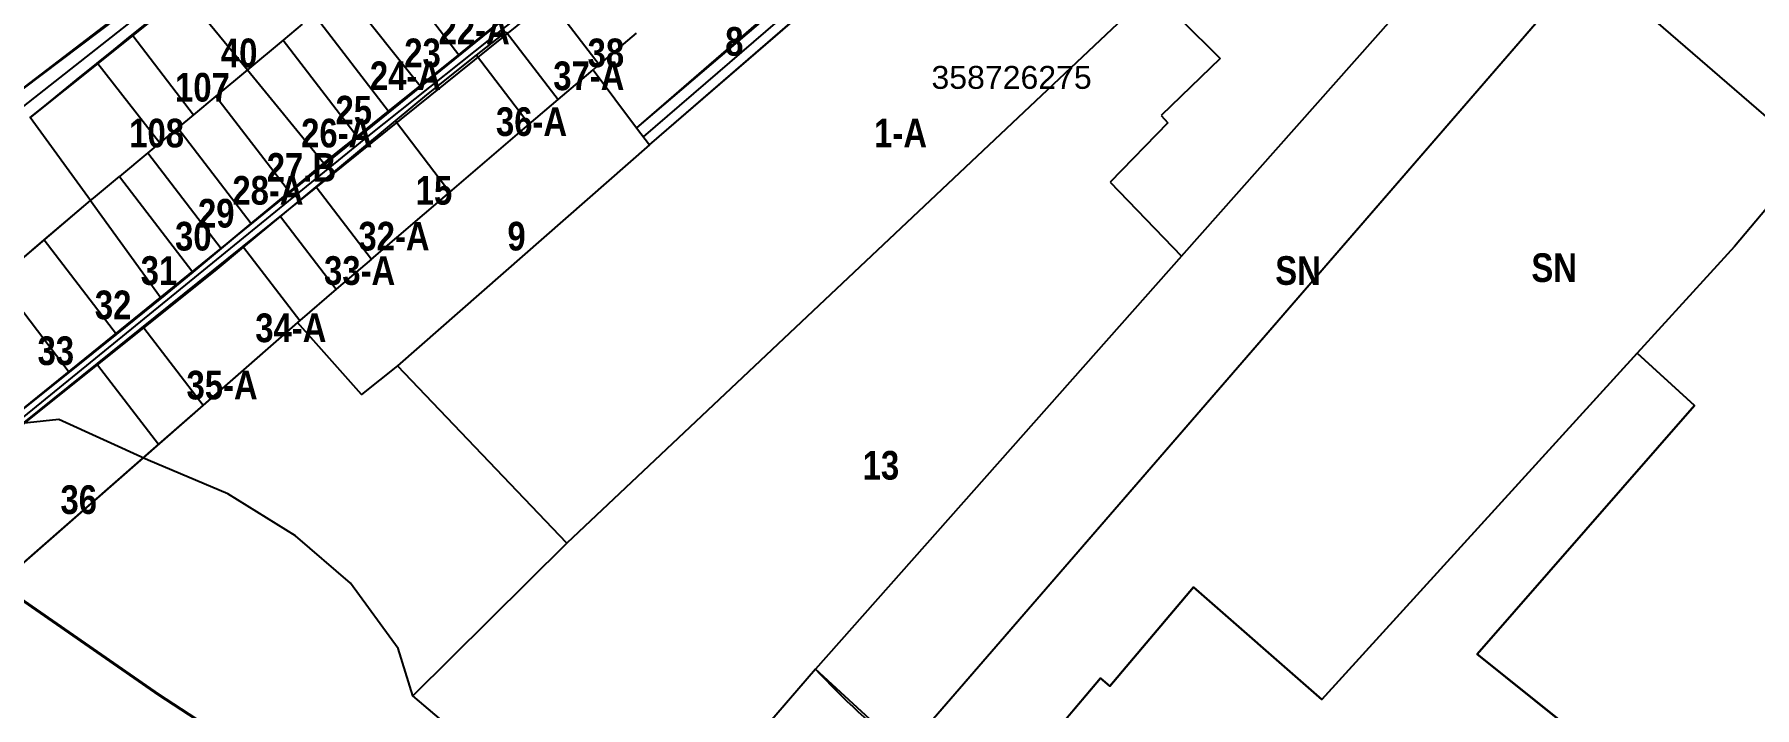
# Model space of a CAD drawing. Extents: x 199665 to 201826, y 4836581 to 4838476.
# Drawn here: x 199740.1 to 199890.2, y 4837228 to 4837286.8 of the extents above; entities that cross this region are included whole.
import ezdxf
from ezdxf.enums import TextEntityAlignment as Align

# ---------------------------------------------------------------- set-up
doc = ezdxf.new("R2010")
doc.units = 0
doc.header["$LTSCALE"] = 1.5
doc.header["$MEASUREMENT"] = 0
for name, color, linetype in [('CD-MALHA-LOTES', 40, 'CONTINUOUS'), ('CD_TXT_QUADRA', 7, 'CONTINUOUS'), ('HD-CURSO-PERENE', 170, 'CONTINUOUS'), ('LM-LIM-SETOR-FISCAL', 7, 'CONTINUOUS'), ('RU-QUADRAS', 6, 'CONTINUOUS'), ('SV-EIXO-RUA-PAV', 20, 'CONTINUOUS'), ('SV-RUA-PAVIM-S-GUIA-C-GUIA', 7, 'CONTINUOUS'), ('Th_NmrPort', 1, 'CONTINUOUS')]:
    doc.layers.add(name, color=color, linetype=linetype)
doc.styles.add('MONOTXT', font='ARIAL.TTF', dxfattribs={"height": 0.2})
doc.styles.get("Standard").update_dxf_attribs({"font": 'swisscbo.ttf'})
doc.linetypes.add('Limite', pattern='A,20,-3,[130,ltypeshp.shx,S=6.35,R=0,X=0,Y=0],-3,20', length=46)

msp = doc.modelspace()

# ---------------------------------------------------------------- linework, layer by layer
at = {"layer": 'CD-MALHA-LOTES', "linetype": 'Continuous'}
for p, q in [((199840.25, 4837267.45), (199877.64, 4837309.65)), ((199793.81, 4837277.18), (199825.75, 4837304.77)), ((199758.93, 4837297.27), (199736.28, 4837279.93)), ((199770.62, 4837293.61), (199777.18, 4837285.04)), ((199840.09, 4837292.88), (199786.59, 4837242.39)), ((199875.44, 4837292.73), (199816.12, 4837224.22)), ((199748.72, 4837286.72), (199753.27, 4837290.37)), ((199753.27, 4837290.37), (199758.73, 4837283.71)), ((199767.13, 4837290.71), (199773.8, 4837282.33)), ((199784.99, 4837289.98), (199789.43, 4837284.19)), ((199806.05, 4837290.25), (199792.69, 4837278.67)), ((199895.18, 4837276.25), (199879.03, 4837290.23)), ((199763.52, 4837287.7), (199761.86, 4837286.32)), ((199764.56, 4837288.56), (199771.03, 4837280.11)), ((199780.5, 4837287.71), (199778.46, 4837286.07)), ((199840.16, 4837288.14), (199843.6, 4837284.71)), ((199745.67, 4837284.27), (199748.72, 4837286.72)), ((199748.72, 4837286.72), (199754.03, 4837279.8)), ((199761.86, 4837286.32), (199758.73, 4837283.71)), ((199761.86, 4837286.32), (199768.3, 4837277.91)), ((199778.46, 4837286.07), (199777.18, 4837285.04)), ((199778.71, 4837284.99), (199781.3, 4837287.04)), ((199781.3, 4837287.04), (199785.84, 4837281.13)), ((199792.65, 4837286.91), (199789.43, 4837284.19)), ((199739.78, 4837279.55), (199745.67, 4837284.27)), ((199745.67, 4837284.27), (199751.09, 4837277.35)), ((199777.18, 4837285.04), (199773.8, 4837282.33)), ((199774.39, 4837281.55), (199778.71, 4837284.99)), ((199778.71, 4837284.99), (199783.32, 4837278.97)), ((199843.6, 4837284.71), (199838.47, 4837279.72)), ((199758.73, 4837283.71), (199755.98, 4837281.43)), ((199758.73, 4837283.71), (199765.41, 4837275.56)), ((199787.36, 4837282.42), (199788.89, 4837283.72)), ((199789.43, 4837284.19), (199788.89, 4837283.72)), ((199788.89, 4837283.72), (199792.69, 4837278.67)), ((199755.98, 4837281.43), (199754.03, 4837279.8)), ((199755.98, 4837281.43), (199762.39, 4837273.06)), ((199773.8, 4837282.33), (199771.03, 4837280.11)), ((199771.64, 4837279.26), (199774.39, 4837281.55)), ((199785.84, 4837281.13), (199787.36, 4837282.42)), ((199754.03, 4837279.8), (199752.67, 4837278.66)), ((199771.03, 4837280.11), (199768.3, 4837277.91)), ((199783.32, 4837278.97), (199785.84, 4837281.13)), ((199745.04, 4837272.31), (199739.78, 4837279.55)), ((199752.67, 4837278.66), (199751.09, 4837277.35)), ((199752.67, 4837278.66), (199759.07, 4837270.3)), ((199764.73, 4837273.51), (199771.64, 4837279.26)), ((199771.64, 4837279.26), (199776.4, 4837273.05)), ((199776.4, 4837273.05), (199783.32, 4837278.97)), ((199792.69, 4837278.67), (199793.81, 4837277.18)), ((199839.05, 4837279.1), (199834.02, 4837273.9)), ((199838.47, 4837279.72), (199839.05, 4837279.1)), ((199751.09, 4837277.35), (199750.04, 4837276.48)), ((199768.3, 4837277.91), (199766.81, 4837276.71)), ((199793.81, 4837277.18), (199771.84, 4837257.88)), ((199750.04, 4837276.48), (199747.56, 4837274.42)), ((199750.04, 4837276.48), (199756.44, 4837268.12)), ((199765.41, 4837275.56), (199762.39, 4837273.06)), ((199766.81, 4837276.71), (199765.41, 4837275.56)), ((199895.18, 4837276.25), (199888.5, 4837268.3)), ((199745.29, 4837272.52), (199747.56, 4837274.42)), ((199747.56, 4837274.42), (199753.96, 4837266.07)), ((199834.02, 4837273.9), (199840.25, 4837267.45)), ((199741, 4837268.87), (199745.04, 4837272.31)), ((199745.04, 4837272.31), (199745.29, 4837272.52)), ((199745.04, 4837272.31), (199751.22, 4837263.8)), ((199762.39, 4837273.06), (199759.07, 4837270.3)), ((199761.61, 4837270.91), (199764.73, 4837273.51)), ((199764.73, 4837273.51), (199769.57, 4837267.2)), ((199769.57, 4837267.2), (199776.4, 4837273.05)), ((199758.4, 4837268.24), (199761.61, 4837270.91)), ((199761.61, 4837270.91), (199766.47, 4837264.56)), ((199759.07, 4837270.3), (199756.44, 4837268.12)), ((199736.98, 4837265.44), (199741, 4837268.87)), ((199741, 4837268.87), (199747.3, 4837260.64)), ((199756.44, 4837268.12), (199753.96, 4837266.07)), ((199755.93, 4837266.18), (199758.4, 4837268.24)), ((199758.4, 4837268.24), (199763.3, 4837261.85)), ((199888.5, 4837268.3), (199880.01, 4837258.98)), ((199769.57, 4837267.2), (199766.47, 4837264.56)), ((199840.25, 4837267.45), (199808.31, 4837231.4)), ((199736.98, 4837265.44), (199743.19, 4837257.33)), ((199749.69, 4837261.2), (199755.93, 4837266.18)), ((199753.96, 4837266.07), (199751.22, 4837263.8)), ((199751.22, 4837263.8), (199750.49, 4837263.2)), ((199766.47, 4837264.56), (199763.3, 4837261.85)), ((199750.49, 4837263.2), (199747.3, 4837260.64)), ((199763.3, 4837261.85), (199763.1, 4837261.67)), ((199747.3, 4837260.64), (199743.19, 4837257.33)), ((199745.65, 4837257.97), (199749.69, 4837261.2)), ((199749.69, 4837261.2), (199754.86, 4837254.45)), ((199763.1, 4837261.67), (199754.86, 4837254.45)), ((199768.69, 4837255.39), (199763.1, 4837261.67)), ((199880.01, 4837258.98), (199852.49, 4837228.74)), ((199884.99, 4837254.42), (199880.01, 4837258.98)), ((199727.92, 4837243.81), (199745.65, 4837257.97)), ((199743.19, 4837257.33), (199738.13, 4837253.27)), ((199745.65, 4837257.97), (199750.97, 4837251.04)), ((199771.84, 4837257.88), (199768.69, 4837255.39)), ((199786.59, 4837242.39), (199771.84, 4837257.88)), ((199754.86, 4837254.45), (199750.97, 4837251.04)), ((199866.03, 4837232.7), (199884.99, 4837254.42)), ((199750.97, 4837251.04), (199733.56, 4837235.77)), ((199773.18, 4837229.08), (199786.59, 4837242.39)), ((199841.28, 4837238.55), (199833.99, 4837229.91)), ((199852.49, 4837228.74), (199841.28, 4837238.55)), ((199886.23, 4837216.55), (199866.03, 4837232.7)), ((199808.31, 4837231.4), (199792.27, 4837212.8)), ((199816.12, 4837224.22), (199808.31, 4837231.4)), ((199833.16, 4837230.61), (199823.55, 4837219.23)), ((199833.99, 4837229.91), (199833.16, 4837230.61)), ((199792.27, 4837212.8), (199773.18, 4837229.08))]:
    msp.add_line(p, q, dxfattribs=at)
at = {"layer": 'HD-CURSO-PERENE'}
for p, q in [((199742.28, 4837253.18), (199735.55, 4837252.49)), ((199750.06, 4837249.65), (199742.28, 4837253.18)), ((199757.01, 4837246.7), (199750.06, 4837249.65)), ((199762.94, 4837243.05), (199757.01, 4837246.7)), ((199767.72, 4837238.91), (199762.94, 4837243.05)), ((199771.89, 4837233.21), (199767.72, 4837238.91)), ((199773.18, 4837229.08), (199771.89, 4837233.21))]:
    msp.add_line(p, q, dxfattribs=at)
at = {"layer": 'LM-LIM-SETOR-FISCAL', "linetype": 'Limite', "ltscale": 0.1, "const_width": 0.25}
msp.add_lwpolyline([(199927.32, 4837540.48), (199954.05, 4837517.76), (199922.3, 4837493.75), (199898.27, 4837475.85), (199869.06, 4837452.76), (199852.76, 4837439.57), (199828.21, 4837420.87), (199825.09, 4837424.8), (199820.56, 4837422.2), (199827.28, 4837413.19), (199664.78, 4837288.57), (199667.09, 4837286.59), (199683.35, 4837276.52), (199716.19, 4837253.33), (199750.96, 4837229.19), (199768.78, 4837217.56), (199787.07, 4837204.24), (199861, 4837164.59), (199908.88, 4837133.7)], dxfattribs=at)
at = {"layer": 'RU-QUADRAS', "color": 6, "linetype": 'Continuous'}
for points in [[(199730.18, 4837287.67), (199752.53, 4837305.7), (199751.02, 4837307.54), (199814.05, 4837354.65), (199824.94, 4837363.36), (199823.86, 4837364.6), (199832.75, 4837372.99), (199828.09, 4837378.53), (199846.69, 4837393.97), (199850.47, 4837389.79), (199851.48, 4837390.71), (199859.91, 4837381.39), (199852.91, 4837375.58), (199853.51, 4837374.96), (199831.24, 4837356.16), (199832.5, 4837354.65), (199803.08, 4837331.4), (199788.49, 4837321.05, -0.013404), (199736.28, 4837279.93)], [(199721.75, 4837252.45), (199745.04, 4837272.31), (199739.78, 4837279.55, -0.006886), (199833.95, 4837354.12), (199842.4, 4837363.65), (199857.52, 4837377.64), (199861.46, 4837372.73), (199862.34, 4837373.46), (199866.07, 4837369.99), (199851, 4837353.27), (199851.42, 4837352.91), (199840.84, 4837341.16), (199841.61, 4837340.23), (199835.42, 4837333.98), (199835.79, 4837333.55, -0.018992), (199805.82, 4837308.96), (199790.57, 4837295.82), (199727.24, 4837244.52)]]:
    msp.add_lwpolyline(points, format="xyb", close=True, dxfattribs=at)
at = {"layer": 'RU-QUADRAS', "linetype": 'Continuous'}
for points in [[(199856.92, 4837333.46), (199792.69, 4837278.67), (199793.81, 4837277.18), (199838.13, 4837315.57)], [(199727.92, 4837243.81), (199802.5, 4837303.88)]]:
    msp.add_lwpolyline(points, dxfattribs=at)
for points in [[(199892.32, 4837309.9), (199886.88, 4837304.14), (199888.27, 4837302.82, 0.058949), (199879.03, 4837290.23), (199875.44, 4837292.73), (199816.12, 4837224.22, 0.034781), (199823.55, 4837219.23), (199833.16, 4837230.61), (199833.99, 4837229.91), (199841.28, 4837238.55), (199852.49, 4837228.74), (199880.01, 4837258.98), (199884.99, 4837254.42), (199866.03, 4837232.7), (199886.23, 4837216.55), (199922.68, 4837259.07)], [(199875.44, 4837292.73), (199816.12, 4837224.22, -0.041248), (199808.31, 4837231.4), (199792.27, 4837212.8), (199773.18, 4837229.08), (199786.59, 4837242.39), (199771.84, 4837257.88), (199768.69, 4837255.39), (199763.1, 4837261.67), (199733.56, 4837235.77)]]:
    msp.add_lwpolyline(points, format="xyb", dxfattribs=at)
at = {"layer": 'SV-EIXO-RUA-PAV'}
for points in [[(199861.75, 4837382.07), (199853.83, 4837375.46), (199854.13, 4837375.1), (199849.26, 4837370.7), (199839.23, 4837361.51), (199832.9, 4837356.09), (199833.75, 4837355.13), (199831.01, 4837352.53), (199818.71, 4837342.95), (199808.16, 4837334.61), (199791.52, 4837322.05), (199766.4, 4837302), (199737.83, 4837279.47)], [(199868.23, 4837371.93), (199851.92, 4837352.54), (199844.39, 4837343.69), (199842.81, 4837341.48), (199844.11, 4837340.04), (199836.35, 4837332.94), (199822.67, 4837321.4), (199806.37, 4837308.17), (199795.16, 4837298.72), (199782.58, 4837288.55), (199769.35, 4837278.02), (199736.82, 4837251.52), (199727.43, 4837244.03)], [(199857.47, 4837332.88), (199838.16, 4837316.49), (199825.5, 4837305.65), (199793.26, 4837277.86)]]:
    msp.add_lwpolyline(points, dxfattribs=at)
at = {"layer": 'SV-RUA-PAVIM-S-GUIA-C-GUIA'}
for points in [[(199806.05, 4837290.25), (199792.69, 4837278.67), (199793.81, 4837277.18), (199825.75, 4837304.77)], [(199736.28, 4837279.93), (199758.93, 4837297.27)], [(199753.27, 4837290.37), (199748.72, 4837286.72), (199745.67, 4837284.27), (199739.78, 4837279.55)], [(199738.13, 4837253.27), (199743.19, 4837257.33), (199747.3, 4837260.64), (199750.49, 4837263.2), (199751.22, 4837263.8), (199753.96, 4837266.07), (199756.44, 4837268.12), (199759.07, 4837270.3), (199762.39, 4837273.06), (199765.41, 4837275.56), (199766.81, 4837276.71), (199768.3, 4837277.91), (199771.03, 4837280.11), (199773.8, 4837282.33), (199777.18, 4837285.04), (199778.46, 4837286.07), (199780.5, 4837287.71)], [(199727.92, 4837243.81), (199745.65, 4837257.97), (199749.69, 4837261.2), (199755.93, 4837266.18), (199758.4, 4837268.24), (199761.61, 4837270.91), (199764.73, 4837273.51), (199771.64, 4837279.26), (199774.39, 4837281.55), (199778.71, 4837284.99), (199781.3, 4837287.04)]]:
    msp.add_lwpolyline(points, dxfattribs=at)

# ---------------------------------------------------------------- texts
at = {"layer": 'CD_TXT_QUADRA', "color": 7, "linetype": 'Continuous', "style": 'MONOTXT'}
msp.add_text('358726275', height=2, dxfattribs=at).set_placement((199818.42, 4837282.06))
at = {"layer": 'Th_NmrPort', "color": 1}
for s, p in [('22-A', (199775.42, 4837287.2)), ('8', (199800.42, 4837286.2)), ('40', (199756.42, 4837285.2)), ('23', (199772.42, 4837285.2)), ('38', (199788.42, 4837285.2)), ('24-A', (199769.42, 4837283.2)), ('37-A', (199785.42, 4837283.2)), ('107', (199752.42, 4837282.2)), ('25', (199766.42, 4837280.2)), ('36-A', (199780.42, 4837279.2)), ('108', (199748.42, 4837278.2)), ('26-A', (199763.42, 4837278.2)), ('1-A', (199813.42, 4837278.2)), ('27.B', (199760.42, 4837275.2)), ('28-A', (199757.42, 4837273.2)), ('15', (199773.42, 4837273.2)), ('29', (199754.42, 4837271.2)), ('30', (199752.42, 4837269.2)), ('32-A', (199768.42, 4837269.2)), ('9', (199781.42, 4837269.2)), ('31', (199749.42, 4837266.2)), ('33-A', (199765.42, 4837266.2)), ('SN', (199848.42, 4837266.2)), ('SN', (199870.77, 4837266.45)), ('32', (199745.42, 4837263.2)), ('34-A', (199759.42, 4837261.2)), ('33', (199740.42, 4837259.2)), ('35-A', (199753.42, 4837256.2)), ('13', (199812.42, 4837249.2)), ('36', (199742.42, 4837246.2))]:
    msp.add_text(s, height=2.5, dxfattribs=at).set_placement(p, align=Align.MIDDLE_LEFT)

doc.saveas('drawing.dxf')
